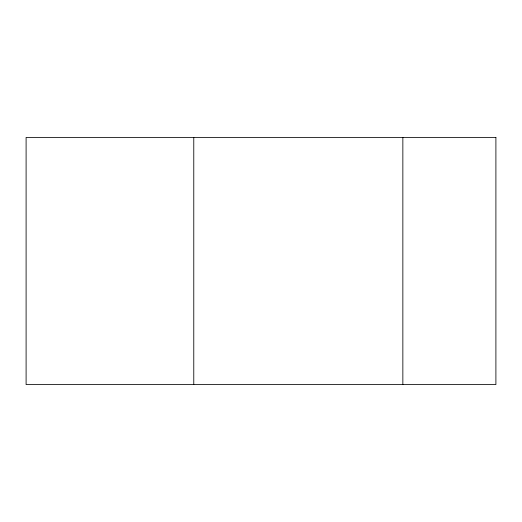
<?xml version="1.0" encoding="UTF-8"?>
<svg xmlns="http://www.w3.org/2000/svg" width="522" height="522" viewBox="0 0 522 522"><rect width="100%" height="100%" fill="white"/><g stroke="black" fill="none" stroke-linecap="round" stroke-linejoin="round"><path stroke-width="0.78" d="M402.853 137.43L402.853 384.57M193.773 137.43L193.773 384.57M495.9 137.43L26.1 137.43L26.1 384.57L495.9 384.57L495.9 137.43"/></g></svg>
